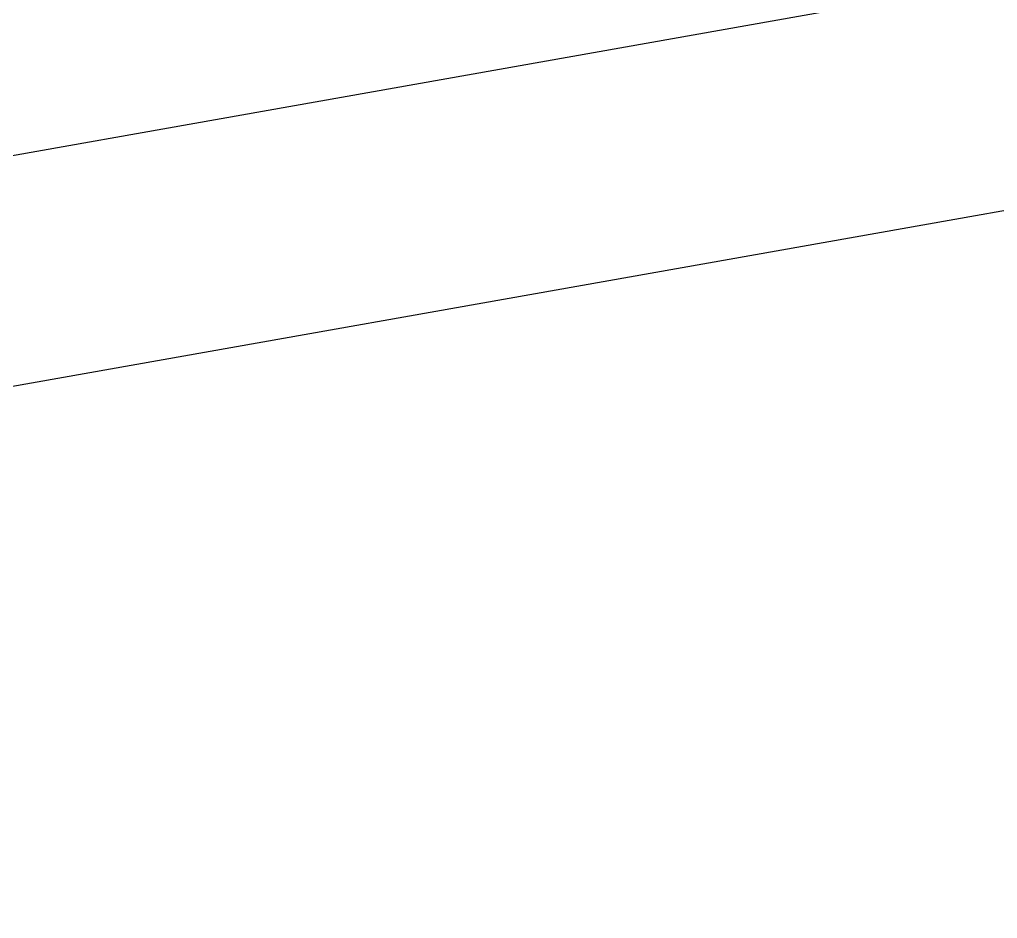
# Model space of a CAD drawing. Header units: millimetres. Extents: x 0 to 8967983, y -224399 to 13801.
# Drawn here: x 71355.32 to 71361.1, y -193477.93 to -193472.62 of the extents above; entities that cross this region are included whole.
import ezdxf

# ---------------------------------------------------------------- set-up
doc = ezdxf.new("R2010")
doc.units = ezdxf.units.MM
doc.header["$LTSCALE"] = 10
doc.layers.add('Архитектура', color=251, linetype='Continuous')

msp = doc.modelspace()

# ---------------------------------------------------------------- linework, layer by layer
at = {"layer": 'Архитектура', "lineweight": 25, "transparency": 33554684}
for points in [[(71339.1913, -193462.2801), (71341.5531, -193475.6058), (71343.2703, -193476.9112), (71403.3953, -193466.2548)], [(71339.1913, -193462.2801), (71341.5531, -193475.6058), (71343.2703, -193476.9112), (71403.3953, -193466.2548)], [(71339.1913, -193462.2801), (71341.5531, -193475.6058), (71343.2703, -193476.9112), (71403.3953, -193466.2548)], [(71339.1913, -193462.2801), (71341.5531, -193475.6058), (71343.2703, -193476.9112), (71403.3953, -193466.2548)], [(71339.1913, -193462.2801), (71341.5531, -193475.6058), (71343.2703, -193476.9112), (71403.3953, -193466.2548)], [(71339.1913, -193462.2801), (71341.5531, -193475.6058), (71343.2703, -193476.9112), (71403.3953, -193466.2548)], [(71339.1913, -193462.2801), (71341.5531, -193475.6058), (71343.2703, -193476.9112), (71403.3953, -193466.2548)], [(71339.1913, -193462.2801), (71341.5531, -193475.6058), (71343.2703, -193476.9112), (71403.3953, -193466.2548)], [(71339.1913, -193462.2801), (71341.5531, -193475.6058), (71343.2703, -193476.9112), (71403.3953, -193466.2548)], [(71339.1913, -193462.2801), (71341.5531, -193475.6058), (71343.2703, -193476.9112), (71403.3953, -193466.2548)], [(71339.1913, -193462.2801), (71341.5531, -193475.6058), (71343.2703, -193476.9112), (71403.3953, -193466.2548)], [(71339.1913, -193462.2801), (71341.5531, -193475.6058), (71343.2703, -193476.9112), (71403.3953, -193466.2548)], [(71339.1913, -193462.2801), (71341.5531, -193475.6058), (71343.2703, -193476.9112), (71403.3953, -193466.2548)], [(71339.1913, -193462.2801), (71341.5531, -193475.6058), (71343.2703, -193476.9112), (71403.3953, -193466.2548)], [(71339.1913, -193462.2801), (71341.5531, -193475.6058), (71343.2703, -193476.9112), (71403.3953, -193466.2548)], [(71339.1913, -193462.2801), (71341.5531, -193475.6058), (71343.2703, -193476.9112), (71403.3953, -193466.2548)], [(71339.1913, -193462.2801), (71341.5531, -193475.6058), (71343.2703, -193476.9112), (71403.3953, -193466.2548)], [(71339.1913, -193462.2801), (71341.5531, -193475.6058), (71343.2703, -193476.9112), (71403.3953, -193466.2548)], [(71339.1913, -193462.2801), (71341.5531, -193475.6058), (71343.2703, -193476.9112), (71403.3953, -193466.2548)], [(71339.1913, -193462.2801), (71341.5531, -193475.6058), (71343.2703, -193476.9112), (71403.3953, -193466.2548)], [(71339.1913, -193462.2801), (71341.5531, -193475.6058), (71343.2703, -193476.9112), (71403.3953, -193466.2548)], [(71339.1913, -193462.2801), (71341.5531, -193475.6058), (71343.2703, -193476.9112), (71403.3953, -193466.2548)], [(71339.1913, -193462.2801), (71341.5531, -193475.6058), (71343.2703, -193476.9112), (71403.3953, -193466.2548)], [(71339.1913, -193462.2801), (71341.5531, -193475.6058), (71343.2703, -193476.9112), (71403.3953, -193466.2548)], [(71339.1913, -193462.2801), (71341.5531, -193475.6058), (71343.2703, -193476.9112), (71403.3953, -193466.2548)], [(71339.1913, -193462.2801), (71341.5531, -193475.6058), (71343.2703, -193476.9112), (71403.3953, -193466.2548)], [(71339.1913, -193462.2801), (71341.5531, -193475.6058), (71343.2703, -193476.9112), (71403.3953, -193466.2548)], [(71339.1913, -193462.2801), (71341.5531, -193475.6058), (71343.2703, -193476.9112), (71403.3953, -193466.2548)], [(71339.1913, -193462.2801), (71341.5531, -193475.6058), (71343.2703, -193476.9112), (71403.3953, -193466.2548)], [(71339.1913, -193462.2801), (71341.5531, -193475.6058), (71343.2703, -193476.9112), (71403.3953, -193466.2548)], [(71339.1913, -193462.2801), (71341.5531, -193475.6058), (71343.2703, -193476.9112), (71403.3953, -193466.2548)], [(71339.1913, -193462.2801), (71341.5531, -193475.6058), (71343.2703, -193476.9112), (71403.3953, -193466.2548)], [(71339.1913, -193462.2801), (71341.5531, -193475.6058), (71343.2703, -193476.9112), (71403.3953, -193466.2548)], [(71339.1913, -193462.2801), (71341.5531, -193475.6058), (71343.2703, -193476.9112), (71403.3953, -193466.2548)], [(71339.1913, -193462.2801), (71341.5531, -193475.6058), (71343.2703, -193476.9112), (71403.3953, -193466.2548)], [(71339.1913, -193462.2801), (71341.5531, -193475.6058), (71343.2703, -193476.9112), (71403.3953, -193466.2548)], [(71339.1913, -193462.2801), (71341.5531, -193475.6058), (71343.2703, -193476.9112), (71403.3953, -193466.2548)], [(71339.1913, -193462.2801), (71341.5531, -193475.6058), (71343.2703, -193476.9112), (71403.3953, -193466.2548)], [(71339.1913, -193462.2801), (71341.5531, -193475.6058), (71343.2703, -193476.9112), (71403.3953, -193466.2548)], [(71339.1913, -193462.2801), (71341.5531, -193475.6058), (71343.2703, -193476.9112), (71403.3953, -193466.2548)], [(71339.1913, -193462.2801), (71341.5531, -193475.6058), (71343.2703, -193476.9112), (71403.3953, -193466.2548)], [(71339.1913, -193462.2801), (71341.5531, -193475.6058), (71343.2703, -193476.9112), (71403.3953, -193466.2548)], [(71339.1913, -193462.2801), (71341.5531, -193475.6058), (71343.2703, -193476.9112), (71403.3953, -193466.2548)], [(71339.1913, -193462.2801), (71341.5531, -193475.6058), (71343.2703, -193476.9112), (71403.3953, -193466.2548)], [(71339.1913, -193462.2801), (71341.5531, -193475.6058), (71343.2703, -193476.9112), (71403.3953, -193466.2548)], [(71339.1913, -193462.2801), (71341.5531, -193475.6058), (71343.2703, -193476.9112), (71403.3953, -193466.2548)], [(71339.1913, -193462.2801), (71341.5531, -193475.6058), (71343.2703, -193476.9112), (71403.3953, -193466.2548)], [(71339.1913, -193462.2801), (71341.5531, -193475.6058), (71343.2703, -193476.9112), (71403.3953, -193466.2548)], [(71339.1913, -193462.2801), (71341.5531, -193475.6058), (71343.2703, -193476.9112), (71403.3953, -193466.2548)], [(71339.1913, -193462.2801), (71341.5531, -193475.6058), (71343.2703, -193476.9112), (71403.3953, -193466.2548)], [(71339.1913, -193462.2801), (71341.5531, -193475.6058), (71343.2703, -193476.9112), (71403.3953, -193466.2548)], [(71339.1913, -193462.2801), (71341.5531, -193475.6058), (71343.2703, -193476.9112), (71403.3953, -193466.2548)], [(71339.1913, -193462.2801), (71341.5531, -193475.6058), (71343.2703, -193476.9112), (71403.3953, -193466.2548)], [(71339.1913, -193462.2801), (71341.5531, -193475.6058), (71343.2703, -193476.9112), (71403.3953, -193466.2548)], [(71339.1913, -193462.2801), (71341.5531, -193475.6058), (71343.2703, -193476.9112), (71403.3953, -193466.2548)], [(71339.1913, -193462.2801), (71341.5531, -193475.6058), (71343.2703, -193476.9112), (71403.3953, -193466.2548)], [(71339.1913, -193462.2801), (71341.5531, -193475.6058), (71343.2703, -193476.9112), (71403.3953, -193466.2548)], [(71339.1913, -193462.2801), (71341.5531, -193475.6058), (71343.2703, -193476.9112), (71403.3953, -193466.2548)], [(71339.1913, -193462.2801), (71341.5531, -193475.6058), (71343.2703, -193476.9112), (71403.3953, -193466.2548)], [(71339.1913, -193462.2801), (71341.5531, -193475.6058), (71343.2703, -193476.9112), (71403.3953, -193466.2548)], [(71339.1913, -193462.2801), (71341.5531, -193475.6058), (71343.2703, -193476.9112), (71403.3953, -193466.2548)], [(71339.1913, -193462.2801), (71341.5531, -193475.6058), (71343.2703, -193476.9112), (71403.3953, -193466.2548)], [(71339.1913, -193462.2801), (71341.5531, -193475.6058), (71343.2703, -193476.9112), (71403.3953, -193466.2548)], [(71339.1913, -193462.2801), (71341.5531, -193475.6058), (71343.2703, -193476.9112), (71403.3953, -193466.2548)], [(71339.1913, -193462.2801), (71341.5531, -193475.6058), (71343.2703, -193476.9112), (71403.3953, -193466.2548)], [(71339.1913, -193462.2801), (71341.5531, -193475.6058), (71343.2703, -193476.9112), (71403.3953, -193466.2548)], [(71339.1913, -193462.2801), (71341.5531, -193475.6058), (71343.2703, -193476.9112), (71403.3953, -193466.2548)], [(71339.1913, -193462.2801), (71341.5531, -193475.6058), (71343.2703, -193476.9112), (71403.3953, -193466.2548)], [(71339.1913, -193462.2801), (71341.5531, -193475.6058), (71343.2703, -193476.9112), (71403.3953, -193466.2548)], [(71339.1913, -193462.2801), (71341.5531, -193475.6058), (71343.2703, -193476.9112), (71403.3953, -193466.2548)], [(71339.1913, -193462.2801), (71341.5531, -193475.6058), (71343.2703, -193476.9112), (71403.3953, -193466.2548)], [(71339.1913, -193462.2801), (71341.5531, -193475.6058), (71343.2703, -193476.9112), (71403.3953, -193466.2548)], [(71339.1913, -193462.2801), (71341.5531, -193475.6058), (71343.2703, -193476.9112), (71403.3953, -193466.2548)], [(71339.1913, -193462.2801), (71341.5531, -193475.6058), (71343.2703, -193476.9112), (71403.3953, -193466.2548)], [(71339.1913, -193462.2801), (71341.5531, -193475.6058), (71343.2703, -193476.9112), (71403.3953, -193466.2548)], [(71339.1913, -193462.2801), (71341.5531, -193475.6058), (71343.2703, -193476.9112), (71403.3953, -193466.2548)], [(71339.1913, -193462.2801), (71341.5531, -193475.6058), (71343.2703, -193476.9112), (71403.3953, -193466.2548)], [(71339.1913, -193462.2801), (71341.5531, -193475.6058), (71343.2703, -193476.9112), (71403.3953, -193466.2548)], [(71339.1913, -193462.2801), (71341.5531, -193475.6058), (71343.2703, -193476.9112), (71403.3953, -193466.2548)], [(71339.1913, -193462.2801), (71341.5531, -193475.6058), (71343.2703, -193476.9112), (71403.3953, -193466.2548)], [(71339.1913, -193462.2801), (71341.5531, -193475.6058), (71343.2703, -193476.9112), (71403.3953, -193466.2548)], [(71339.1913, -193462.2801), (71341.5531, -193475.6058), (71343.2703, -193476.9112), (71403.3953, -193466.2548)], [(71339.1913, -193462.2801), (71341.5531, -193475.6058), (71343.2703, -193476.9112), (71403.3953, -193466.2548)], [(71339.1913, -193462.2801), (71341.5531, -193475.6058), (71343.2703, -193476.9112), (71403.3953, -193466.2548)], [(71339.1913, -193462.2801), (71341.5531, -193475.6058), (71343.2703, -193476.9112), (71403.3953, -193466.2548)], [(71339.1913, -193462.2801), (71341.5531, -193475.6058), (71343.2703, -193476.9112), (71403.3953, -193466.2548)], [(71339.1913, -193462.2801), (71341.5531, -193475.6058), (71343.2703, -193476.9112), (71403.3953, -193466.2548)], [(71339.1913, -193462.2801), (71341.5531, -193475.6058), (71343.2703, -193476.9112), (71403.3953, -193466.2548)], [(71339.1913, -193462.2801), (71341.5531, -193475.6058), (71343.2703, -193476.9112), (71403.3953, -193466.2548)], [(71339.1913, -193462.2801), (71341.5531, -193475.6058), (71343.2703, -193476.9112), (71403.3953, -193466.2548)], [(71339.1913, -193462.2801), (71341.5531, -193475.6058), (71343.2703, -193476.9112), (71403.3953, -193466.2548)], [(71339.1913, -193462.2801), (71341.5531, -193475.6058), (71343.2703, -193476.9112), (71403.3953, -193466.2548)], [(71339.1913, -193462.2801), (71341.5531, -193475.6058), (71343.2703, -193476.9112), (71403.3953, -193466.2548)], [(71339.1913, -193462.2801), (71341.5531, -193475.6058), (71343.2703, -193476.9112), (71403.3953, -193466.2548)], [(71339.1913, -193462.2801), (71341.5531, -193475.6058), (71343.2703, -193476.9112), (71403.3953, -193466.2548)], [(71339.1913, -193462.2801), (71341.5531, -193475.6058), (71343.2703, -193476.9112), (71403.3953, -193466.2548)], [(71339.1913, -193462.2801), (71341.5531, -193475.6058), (71343.2703, -193476.9112), (71403.3953, -193466.2548)], [(71339.1913, -193462.2801), (71341.5531, -193475.6058), (71343.2703, -193476.9112), (71403.3953, -193466.2548)], [(71339.1913, -193462.2801), (71341.5531, -193475.6058), (71343.2703, -193476.9112), (71403.3953, -193466.2548)], [(71339.1913, -193462.2801), (71341.5531, -193475.6058), (71343.2703, -193476.9112), (71403.3953, -193466.2548)], [(71339.1913, -193462.2801), (71341.5531, -193475.6058), (71343.2703, -193476.9112), (71403.3953, -193466.2548)], [(71339.1913, -193462.2801), (71341.5531, -193475.6058), (71343.2703, -193476.9112), (71403.3953, -193466.2548)], [(71339.1913, -193462.2801), (71341.5531, -193475.6058), (71343.2703, -193476.9112), (71403.3953, -193466.2548)], [(71339.1913, -193462.2801), (71341.5531, -193475.6058), (71343.2703, -193476.9112), (71403.3953, -193466.2548)], [(71339.1913, -193462.2801), (71341.5531, -193475.6058), (71343.2703, -193476.9112), (71403.3953, -193466.2548)], [(71339.1913, -193462.2801), (71341.5531, -193475.6058), (71343.2703, -193476.9112), (71403.3953, -193466.2548)], [(71339.1913, -193462.2801), (71341.5531, -193475.6058), (71343.2703, -193476.9112), (71403.3953, -193466.2548)], [(71339.1913, -193462.2801), (71341.5531, -193475.6058), (71343.2703, -193476.9112), (71403.3953, -193466.2548)], [(71339.1913, -193462.2801), (71341.5531, -193475.6058), (71343.2703, -193476.9112), (71403.3953, -193466.2548)], [(71339.1913, -193462.2801), (71341.5531, -193475.6058), (71343.2703, -193476.9112), (71403.3953, -193466.2548)], [(71339.1913, -193462.2801), (71341.5531, -193475.6058), (71343.2703, -193476.9112), (71403.3953, -193466.2548)], [(71339.1913, -193462.2801), (71341.5531, -193475.6058), (71343.2703, -193476.9112), (71403.3953, -193466.2548)], [(71339.1913, -193462.2801), (71341.5531, -193475.6058), (71343.2703, -193476.9112), (71403.3953, -193466.2548)], [(71339.1913, -193462.2801), (71341.5531, -193475.6058), (71343.2703, -193476.9112), (71403.3953, -193466.2548)], [(71339.1913, -193462.2801), (71341.5531, -193475.6058), (71343.2703, -193476.9112), (71403.3953, -193466.2548)], [(71339.1913, -193462.2801), (71341.5531, -193475.6058), (71343.2703, -193476.9112), (71403.3953, -193466.2548)], [(71339.1913, -193462.2801), (71341.5531, -193475.6058), (71343.2703, -193476.9112), (71403.3953, -193466.2548)], [(71339.1913, -193462.2801), (71341.5531, -193475.6058), (71343.2703, -193476.9112), (71403.3953, -193466.2548)], [(71339.1913, -193462.2801), (71341.5531, -193475.6058), (71343.2703, -193476.9112), (71403.3953, -193466.2548)], [(71339.1913, -193462.2801), (71341.5531, -193475.6058), (71343.2703, -193476.9112), (71403.3953, -193466.2548)], [(71339.1913, -193462.2801), (71341.5531, -193475.6058), (71343.2703, -193476.9112), (71403.3953, -193466.2548)], [(71339.1913, -193462.2801), (71341.5531, -193475.6058), (71343.2703, -193476.9112), (71403.3953, -193466.2548)], [(71339.1913, -193462.2801), (71341.5531, -193475.6058), (71343.2703, -193476.9112), (71403.3953, -193466.2548)], [(71339.1913, -193462.2801), (71341.5531, -193475.6058), (71343.2703, -193476.9112), (71403.3953, -193466.2548)], [(71339.1913, -193462.2801), (71341.5531, -193475.6058), (71343.2703, -193476.9112), (71403.3953, -193466.2548)], [(71339.1913, -193462.2801), (71341.5531, -193475.6058), (71343.2703, -193476.9112), (71403.3953, -193466.2548)], [(71339.1913, -193462.2801), (71341.5531, -193475.6058), (71343.2703, -193476.9112), (71403.3953, -193466.2548)], [(71339.1913, -193462.2801), (71341.5531, -193475.6058), (71343.2703, -193476.9112), (71403.3953, -193466.2548)], [(71339.1913, -193462.2801), (71341.5531, -193475.6058), (71343.2703, -193476.9112), (71403.3953, -193466.2548)], [(71339.1913, -193462.2801), (71341.5531, -193475.6058), (71343.2703, -193476.9112), (71403.3953, -193466.2548)], [(71339.1913, -193462.2801), (71341.5531, -193475.6058), (71343.2703, -193476.9112), (71403.3953, -193466.2548)], [(71339.1913, -193462.2801), (71341.5531, -193475.6058), (71343.2703, -193476.9112), (71403.3953, -193466.2548)], [(71339.1913, -193462.2801), (71341.5531, -193475.6058), (71343.2703, -193476.9112), (71403.3953, -193466.2548)], [(71339.1913, -193462.2801), (71341.5531, -193475.6058), (71343.2703, -193476.9112), (71403.3953, -193466.2548)], [(71339.1913, -193462.2801), (71341.5531, -193475.6058), (71343.2703, -193476.9112), (71403.3953, -193466.2548)], [(71339.1913, -193462.2801), (71341.5531, -193475.6058), (71343.2703, -193476.9112), (71403.3953, -193466.2548)], [(71339.1913, -193462.2801), (71341.5531, -193475.6058), (71343.2703, -193476.9112), (71403.3953, -193466.2548)], [(71339.1913, -193462.2801), (71341.5531, -193475.6058), (71343.2703, -193476.9112), (71403.3953, -193466.2548)], [(71339.1913, -193462.2801), (71341.5531, -193475.6058), (71343.2703, -193476.9112), (71403.3953, -193466.2548)], [(71339.1913, -193462.2801), (71341.5531, -193475.6058), (71343.2703, -193476.9112), (71403.3953, -193466.2548)], [(71339.1913, -193462.2801), (71341.5531, -193475.6058), (71343.2703, -193476.9112), (71403.3953, -193466.2548)], [(71339.1913, -193462.2801), (71341.5531, -193475.6058), (71343.2703, -193476.9112), (71403.3953, -193466.2548)], [(71339.1913, -193462.2801), (71341.5531, -193475.6058), (71343.2703, -193476.9112), (71403.3953, -193466.2548)], [(71339.1913, -193462.2801), (71341.5531, -193475.6058), (71343.2703, -193476.9112), (71403.3953, -193466.2548)], [(71339.1913, -193462.2801), (71341.5531, -193475.6058), (71343.2703, -193476.9112), (71403.3953, -193466.2548)], [(71339.1913, -193462.2801), (71341.5531, -193475.6058), (71343.2703, -193476.9112), (71403.3953, -193466.2548)], [(71339.1913, -193462.2801), (71341.5531, -193475.6058), (71343.2703, -193476.9112), (71403.3953, -193466.2548)], [(71339.1913, -193462.2801), (71341.5531, -193475.6058), (71343.2703, -193476.9112), (71403.3953, -193466.2548)], [(71339.1913, -193462.2801), (71341.5531, -193475.6058), (71343.2703, -193476.9112), (71403.3953, -193466.2548)], [(71339.1913, -193462.2801), (71341.5531, -193475.6058), (71343.2703, -193476.9112), (71403.3953, -193466.2548)], [(71339.1913, -193462.2801), (71341.5531, -193475.6058), (71343.2703, -193476.9112), (71403.3953, -193466.2548)], [(71339.1913, -193462.2801), (71341.5531, -193475.6058), (71343.2703, -193476.9112), (71403.3953, -193466.2548)], [(71339.1913, -193462.2801), (71341.5531, -193475.6058), (71343.2703, -193476.9112), (71403.3953, -193466.2548)], [(71339.1913, -193462.2801), (71341.5531, -193475.6058), (71343.2703, -193476.9112), (71403.3953, -193466.2548)], [(71339.1913, -193462.2801), (71341.5531, -193475.6058), (71343.2703, -193476.9112), (71403.3953, -193466.2548)], [(71339.1913, -193462.2801), (71341.5531, -193475.6058), (71343.2703, -193476.9112), (71403.3953, -193466.2548)], [(71339.1913, -193462.2801), (71341.5531, -193475.6058), (71343.2703, -193476.9112), (71403.3953, -193466.2548)], [(71339.1913, -193462.2801), (71341.5531, -193475.6058), (71343.2703, -193476.9112), (71403.3953, -193466.2548)], [(71339.1913, -193462.2801), (71341.5531, -193475.6058), (71343.2703, -193476.9112), (71403.3953, -193466.2548)], [(71339.1913, -193462.2801), (71341.5531, -193475.6058), (71343.2703, -193476.9112), (71403.3953, -193466.2548)], [(71339.1913, -193462.2801), (71341.5531, -193475.6058), (71343.2703, -193476.9112), (71403.3953, -193466.2548)], [(71339.1913, -193462.2801), (71341.5531, -193475.6058), (71343.2703, -193476.9112), (71403.3953, -193466.2548)], [(71339.1913, -193462.2801), (71341.5531, -193475.6058), (71343.2703, -193476.9112), (71403.3953, -193466.2548)], [(71339.1913, -193462.2801), (71341.5531, -193475.6058), (71343.2703, -193476.9112), (71403.3953, -193466.2548)], [(71339.1913, -193462.2801), (71341.5531, -193475.6058), (71343.2703, -193476.9112), (71403.3953, -193466.2548)], [(71339.1913, -193462.2801), (71341.5531, -193475.6058), (71343.2703, -193476.9112), (71403.3953, -193466.2548)], [(71339.1913, -193462.2801), (71341.5531, -193475.6058), (71343.2703, -193476.9112), (71403.3953, -193466.2548)], [(71339.1913, -193462.2801), (71341.5531, -193475.6058), (71343.2703, -193476.9112), (71403.3953, -193466.2548)], [(71339.1913, -193462.2801), (71341.5531, -193475.6058), (71343.2703, -193476.9112), (71403.3953, -193466.2548)], [(71339.1913, -193462.2801), (71341.5531, -193475.6058), (71343.2703, -193476.9112), (71403.3953, -193466.2548)], [(71339.1913, -193462.2801), (71341.5531, -193475.6058), (71343.2703, -193476.9112), (71403.3953, -193466.2548)], [(71339.1913, -193462.2801), (71341.5531, -193475.6058), (71343.2703, -193476.9112), (71403.3953, -193466.2548)], [(71339.1913, -193462.2801), (71341.5531, -193475.6058), (71343.2703, -193476.9112), (71403.3953, -193466.2548)], [(71339.1913, -193462.2801), (71341.5531, -193475.6058), (71343.2703, -193476.9112), (71403.3953, -193466.2548)], [(71339.1913, -193462.2801), (71341.5531, -193475.6058), (71343.2703, -193476.9112), (71403.3953, -193466.2548)], [(71339.1913, -193462.2801), (71341.5531, -193475.6058), (71343.2703, -193476.9112), (71403.3953, -193466.2548)], [(71339.1913, -193462.2801), (71341.5531, -193475.6058), (71343.2703, -193476.9112), (71403.3953, -193466.2548)], [(71339.1913, -193462.2801), (71341.5531, -193475.6058), (71343.2703, -193476.9112), (71403.3953, -193466.2548)], [(71339.1913, -193462.2801), (71341.5531, -193475.6058), (71343.2703, -193476.9112), (71403.3953, -193466.2548)], [(71403.0412, -193464.9555), (71343.1563, -193475.5693), (71342.8736, -193475.3718), (71342.6821, -193474.2914), (71342.8585, -193473.8886), (71345.2594, -193473.4631), (71345.457, -193473.1804), (71345.3293, -193472.4601)], [(71403.0412, -193464.9555), (71343.1563, -193475.5693), (71342.8736, -193475.3718), (71342.6821, -193474.2914), (71342.8585, -193473.8886), (71345.2594, -193473.4631), (71345.457, -193473.1804), (71345.3293, -193472.4601)], [(71403.0412, -193464.9555), (71343.1563, -193475.5693), (71342.8736, -193475.3718), (71342.6821, -193474.2914), (71342.8585, -193473.8886), (71345.2594, -193473.4631), (71345.457, -193473.1804), (71345.3293, -193472.4601)], [(71403.0412, -193464.9555), (71343.1563, -193475.5693), (71342.8736, -193475.3718), (71342.6821, -193474.2914), (71342.8585, -193473.8886), (71345.2594, -193473.4631), (71345.457, -193473.1804), (71345.3293, -193472.4601)], [(71403.0412, -193464.9555), (71343.1563, -193475.5693), (71342.8736, -193475.3718), (71342.6821, -193474.2914), (71342.8585, -193473.8886), (71345.2594, -193473.4631), (71345.457, -193473.1804), (71345.3293, -193472.4601)], [(71403.0412, -193464.9555), (71343.1563, -193475.5693), (71342.8736, -193475.3718), (71342.6821, -193474.2914), (71342.8585, -193473.8886), (71345.2594, -193473.4631), (71345.457, -193473.1804), (71345.3293, -193472.4601)], [(71403.0412, -193464.9555), (71343.1563, -193475.5693), (71342.8736, -193475.3718), (71342.6821, -193474.2914), (71342.8585, -193473.8886), (71345.2594, -193473.4631), (71345.457, -193473.1804), (71345.3293, -193472.4601)], [(71403.0412, -193464.9555), (71343.1563, -193475.5693), (71342.8736, -193475.3718), (71342.6821, -193474.2914), (71342.8585, -193473.8886), (71345.2594, -193473.4631), (71345.457, -193473.1804), (71345.3293, -193472.4601)], [(71403.0412, -193464.9555), (71343.1563, -193475.5693), (71342.8736, -193475.3718), (71342.6821, -193474.2914), (71342.8585, -193473.8886), (71345.2594, -193473.4631), (71345.457, -193473.1804), (71345.3293, -193472.4601)], [(71403.0412, -193464.9555), (71343.1563, -193475.5693), (71342.8736, -193475.3718), (71342.6821, -193474.2914), (71342.8585, -193473.8886), (71345.2594, -193473.4631), (71345.457, -193473.1804), (71345.3293, -193472.4601)], [(71403.0412, -193464.9555), (71343.1563, -193475.5693), (71342.8736, -193475.3718), (71342.6821, -193474.2914), (71342.8585, -193473.8886), (71345.2594, -193473.4631), (71345.457, -193473.1804), (71345.3293, -193472.4601)], [(71403.0412, -193464.9555), (71343.1563, -193475.5693), (71342.8736, -193475.3718), (71342.6821, -193474.2914), (71342.8585, -193473.8886), (71345.2594, -193473.4631), (71345.457, -193473.1804), (71345.3293, -193472.4601)], [(71403.0412, -193464.9555), (71343.1563, -193475.5693), (71342.8736, -193475.3718), (71342.6821, -193474.2914), (71342.8585, -193473.8886), (71345.2594, -193473.4631), (71345.457, -193473.1804), (71345.3293, -193472.4601)], [(71403.0412, -193464.9555), (71343.1563, -193475.5693), (71342.8736, -193475.3718), (71342.6821, -193474.2914), (71342.8585, -193473.8886), (71345.2594, -193473.4631), (71345.457, -193473.1804), (71345.3293, -193472.4601)], [(71403.0412, -193464.9555), (71343.1563, -193475.5693), (71342.8736, -193475.3718), (71342.6821, -193474.2914), (71342.8585, -193473.8886), (71345.2594, -193473.4631), (71345.457, -193473.1804), (71345.3293, -193472.4601)], [(71403.0412, -193464.9555), (71343.1563, -193475.5693), (71342.8736, -193475.3718), (71342.6821, -193474.2914), (71342.8585, -193473.8886), (71345.2594, -193473.4631), (71345.457, -193473.1804), (71345.3293, -193472.4601)], [(71403.0412, -193464.9555), (71343.1563, -193475.5693), (71342.8736, -193475.3718), (71342.6821, -193474.2914), (71342.8585, -193473.8886), (71345.2594, -193473.4631), (71345.457, -193473.1804), (71345.3293, -193472.4601)], [(71403.0412, -193464.9555), (71343.1563, -193475.5693), (71342.8736, -193475.3718), (71342.6821, -193474.2914), (71342.8585, -193473.8886), (71345.2594, -193473.4631), (71345.457, -193473.1804), (71345.3293, -193472.4601)], [(71403.0412, -193464.9555), (71343.1563, -193475.5693), (71342.8736, -193475.3718), (71342.6821, -193474.2914), (71342.8585, -193473.8886), (71345.2594, -193473.4631), (71345.457, -193473.1804), (71345.3293, -193472.4601)], [(71403.0412, -193464.9555), (71343.1563, -193475.5693), (71342.8736, -193475.3718), (71342.6821, -193474.2914), (71342.8585, -193473.8886), (71345.2594, -193473.4631), (71345.457, -193473.1804), (71345.3293, -193472.4601)], [(71403.0412, -193464.9555), (71343.1563, -193475.5693), (71342.8736, -193475.3718), (71342.6821, -193474.2914), (71342.8585, -193473.8886), (71345.2594, -193473.4631), (71345.457, -193473.1804), (71345.3293, -193472.4601)], [(71403.0412, -193464.9555), (71343.1563, -193475.5693), (71342.8736, -193475.3718), (71342.6821, -193474.2914), (71342.8585, -193473.8886), (71345.2594, -193473.4631), (71345.457, -193473.1804), (71345.3293, -193472.4601)], [(71403.0412, -193464.9555), (71343.1563, -193475.5693), (71342.8736, -193475.3718), (71342.6821, -193474.2914), (71342.8585, -193473.8886), (71345.2594, -193473.4631), (71345.457, -193473.1804), (71345.3293, -193472.4601)], [(71403.0412, -193464.9555), (71343.1563, -193475.5693), (71342.8736, -193475.3718), (71342.6821, -193474.2914), (71342.8585, -193473.8886), (71345.2594, -193473.4631), (71345.457, -193473.1804), (71345.3293, -193472.4601)], [(71403.0412, -193464.9555), (71343.1563, -193475.5693), (71342.8736, -193475.3718), (71342.6821, -193474.2914), (71342.8585, -193473.8886), (71345.2594, -193473.4631), (71345.457, -193473.1804), (71345.3293, -193472.4601)], [(71403.0412, -193464.9555), (71343.1563, -193475.5693), (71342.8736, -193475.3718), (71342.6821, -193474.2914), (71342.8585, -193473.8886), (71345.2594, -193473.4631), (71345.457, -193473.1804), (71345.3293, -193472.4601)], [(71403.0412, -193464.9555), (71343.1563, -193475.5693), (71342.8736, -193475.3718), (71342.6821, -193474.2914), (71342.8585, -193473.8886), (71345.2594, -193473.4631), (71345.457, -193473.1804), (71345.3293, -193472.4601)], [(71403.0412, -193464.9555), (71343.1563, -193475.5693), (71342.8736, -193475.3718), (71342.6821, -193474.2914), (71342.8585, -193473.8886), (71345.2594, -193473.4631), (71345.457, -193473.1804), (71345.3293, -193472.4601)], [(71403.0412, -193464.9555), (71343.1563, -193475.5693), (71342.8736, -193475.3718), (71342.6821, -193474.2914), (71342.8585, -193473.8886), (71345.2594, -193473.4631), (71345.457, -193473.1804), (71345.3293, -193472.4601)], [(71403.0412, -193464.9555), (71343.1563, -193475.5693), (71342.8736, -193475.3718), (71342.6821, -193474.2914), (71342.8585, -193473.8886), (71345.2594, -193473.4631), (71345.457, -193473.1804), (71345.3293, -193472.4601)], [(71403.0412, -193464.9555), (71343.1563, -193475.5693), (71342.8736, -193475.3718), (71342.6821, -193474.2914), (71342.8585, -193473.8886), (71345.2594, -193473.4631), (71345.457, -193473.1804), (71345.3293, -193472.4601)], [(71403.0412, -193464.9555), (71343.1563, -193475.5693), (71342.8736, -193475.3718), (71342.6821, -193474.2914), (71342.8585, -193473.8886), (71345.2594, -193473.4631), (71345.457, -193473.1804), (71345.3293, -193472.4601)], [(71403.0412, -193464.9555), (71343.1563, -193475.5693), (71342.8736, -193475.3718), (71342.6821, -193474.2914), (71342.8585, -193473.8886), (71345.2594, -193473.4631), (71345.457, -193473.1804), (71345.3293, -193472.4601)], [(71403.0412, -193464.9555), (71343.1563, -193475.5693), (71342.8736, -193475.3718), (71342.6821, -193474.2914), (71342.8585, -193473.8886), (71345.2594, -193473.4631), (71345.457, -193473.1804), (71345.3293, -193472.4601)], [(71403.0412, -193464.9555), (71343.1563, -193475.5693), (71342.8736, -193475.3718), (71342.6821, -193474.2914), (71342.8585, -193473.8886), (71345.2594, -193473.4631), (71345.457, -193473.1804), (71345.3293, -193472.4601)], [(71403.0412, -193464.9555), (71343.1563, -193475.5693), (71342.8736, -193475.3718), (71342.6821, -193474.2914), (71342.8585, -193473.8886), (71345.2594, -193473.4631), (71345.457, -193473.1804), (71345.3293, -193472.4601)], [(71403.0412, -193464.9555), (71343.1563, -193475.5693), (71342.8736, -193475.3718), (71342.6821, -193474.2914), (71342.8585, -193473.8886), (71345.2594, -193473.4631), (71345.457, -193473.1804), (71345.3293, -193472.4601)], [(71403.0412, -193464.9555), (71343.1563, -193475.5693), (71342.8736, -193475.3718), (71342.6821, -193474.2914), (71342.8585, -193473.8886), (71345.2594, -193473.4631), (71345.457, -193473.1804), (71345.3293, -193472.4601)], [(71403.0412, -193464.9555), (71343.1563, -193475.5693), (71342.8736, -193475.3718), (71342.6821, -193474.2914), (71342.8585, -193473.8886), (71345.2594, -193473.4631), (71345.457, -193473.1804), (71345.3293, -193472.4601)], [(71403.0412, -193464.9555), (71343.1563, -193475.5693), (71342.8736, -193475.3718), (71342.6821, -193474.2914), (71342.8585, -193473.8886), (71345.2594, -193473.4631), (71345.457, -193473.1804), (71345.3293, -193472.4601)], [(71403.0412, -193464.9555), (71343.1563, -193475.5693), (71342.8736, -193475.3718), (71342.6821, -193474.2914), (71342.8585, -193473.8886), (71345.2594, -193473.4631), (71345.457, -193473.1804), (71345.3293, -193472.4601)], [(71403.0412, -193464.9555), (71343.1563, -193475.5693), (71342.8736, -193475.3718), (71342.6821, -193474.2914), (71342.8585, -193473.8886), (71345.2594, -193473.4631), (71345.457, -193473.1804), (71345.3293, -193472.4601)], [(71403.0412, -193464.9555), (71343.1563, -193475.5693), (71342.8736, -193475.3718), (71342.6821, -193474.2914), (71342.8585, -193473.8886), (71345.2594, -193473.4631), (71345.457, -193473.1804), (71345.3293, -193472.4601)], [(71403.0412, -193464.9555), (71343.1563, -193475.5693), (71342.8736, -193475.3718), (71342.6821, -193474.2914), (71342.8585, -193473.8886), (71345.2594, -193473.4631), (71345.457, -193473.1804), (71345.3293, -193472.4601)], [(71403.0412, -193464.9555), (71343.1563, -193475.5693), (71342.8736, -193475.3718), (71342.6821, -193474.2914), (71342.8585, -193473.8886), (71345.2594, -193473.4631), (71345.457, -193473.1804), (71345.3293, -193472.4601)], [(71403.0412, -193464.9555), (71343.1563, -193475.5693), (71342.8736, -193475.3718), (71342.6821, -193474.2914), (71342.8585, -193473.8886), (71345.2594, -193473.4631), (71345.457, -193473.1804), (71345.3293, -193472.4601)], [(71403.0412, -193464.9555), (71343.1563, -193475.5693), (71342.8736, -193475.3718), (71342.6821, -193474.2914), (71342.8585, -193473.8886), (71345.2594, -193473.4631), (71345.457, -193473.1804), (71345.3293, -193472.4601)], [(71403.0412, -193464.9555), (71343.1563, -193475.5693), (71342.8736, -193475.3718), (71342.6821, -193474.2914), (71342.8585, -193473.8886), (71345.2594, -193473.4631), (71345.457, -193473.1804), (71345.3293, -193472.4601)], [(71403.0412, -193464.9555), (71343.1563, -193475.5693), (71342.8736, -193475.3718), (71342.6821, -193474.2914), (71342.8585, -193473.8886), (71345.2594, -193473.4631), (71345.457, -193473.1804), (71345.3293, -193472.4601)], [(71403.0412, -193464.9555), (71343.1563, -193475.5693), (71342.8736, -193475.3718), (71342.6821, -193474.2914), (71342.8585, -193473.8886), (71345.2594, -193473.4631), (71345.457, -193473.1804), (71345.3293, -193472.4601)], [(71403.0412, -193464.9555), (71343.1563, -193475.5693), (71342.8736, -193475.3718), (71342.6821, -193474.2914), (71342.8585, -193473.8886), (71345.2594, -193473.4631), (71345.457, -193473.1804), (71345.3293, -193472.4601)], [(71403.0412, -193464.9555), (71343.1563, -193475.5693), (71342.8736, -193475.3718), (71342.6821, -193474.2914), (71342.8585, -193473.8886), (71345.2594, -193473.4631), (71345.457, -193473.1804), (71345.3293, -193472.4601)], [(71403.0412, -193464.9555), (71343.1563, -193475.5693), (71342.8736, -193475.3718), (71342.6821, -193474.2914), (71342.8585, -193473.8886), (71345.2594, -193473.4631), (71345.457, -193473.1804), (71345.3293, -193472.4601)], [(71403.0412, -193464.9555), (71343.1563, -193475.5693), (71342.8736, -193475.3718), (71342.6821, -193474.2914), (71342.8585, -193473.8886), (71345.2594, -193473.4631), (71345.457, -193473.1804), (71345.3293, -193472.4601)], [(71403.0412, -193464.9555), (71343.1563, -193475.5693), (71342.8736, -193475.3718), (71342.6821, -193474.2914), (71342.8585, -193473.8886), (71345.2594, -193473.4631), (71345.457, -193473.1804), (71345.3293, -193472.4601)], [(71403.0412, -193464.9555), (71343.1563, -193475.5693), (71342.8736, -193475.3718), (71342.6821, -193474.2914), (71342.8585, -193473.8886), (71345.2594, -193473.4631), (71345.457, -193473.1804), (71345.3293, -193472.4601)], [(71403.0412, -193464.9555), (71343.1563, -193475.5693), (71342.8736, -193475.3718), (71342.6821, -193474.2914), (71342.8585, -193473.8886), (71345.2594, -193473.4631), (71345.457, -193473.1804), (71345.3293, -193472.4601)], [(71403.0412, -193464.9555), (71343.1563, -193475.5693), (71342.8736, -193475.3718), (71342.6821, -193474.2914), (71342.8585, -193473.8886), (71345.2594, -193473.4631), (71345.457, -193473.1804), (71345.3293, -193472.4601)], [(71403.0412, -193464.9555), (71343.1563, -193475.5693), (71342.8736, -193475.3718), (71342.6821, -193474.2914), (71342.8585, -193473.8886), (71345.2594, -193473.4631), (71345.457, -193473.1804), (71345.3293, -193472.4601)], [(71403.0412, -193464.9555), (71343.1563, -193475.5693), (71342.8736, -193475.3718), (71342.6821, -193474.2914), (71342.8585, -193473.8886), (71345.2594, -193473.4631), (71345.457, -193473.1804), (71345.3293, -193472.4601)], [(71403.0412, -193464.9555), (71343.1563, -193475.5693), (71342.8736, -193475.3718), (71342.6821, -193474.2914), (71342.8585, -193473.8886), (71345.2594, -193473.4631), (71345.457, -193473.1804), (71345.3293, -193472.4601)], [(71403.0412, -193464.9555), (71343.1563, -193475.5693), (71342.8736, -193475.3718), (71342.6821, -193474.2914), (71342.8585, -193473.8886), (71345.2594, -193473.4631), (71345.457, -193473.1804), (71345.3293, -193472.4601)], [(71403.0412, -193464.9555), (71343.1563, -193475.5693), (71342.8736, -193475.3718), (71342.6821, -193474.2914), (71342.8585, -193473.8886), (71345.2594, -193473.4631), (71345.457, -193473.1804), (71345.3293, -193472.4601)], [(71403.0412, -193464.9555), (71343.1563, -193475.5693), (71342.8736, -193475.3718), (71342.6821, -193474.2914), (71342.8585, -193473.8886), (71345.2594, -193473.4631), (71345.457, -193473.1804), (71345.3293, -193472.4601)], [(71403.0412, -193464.9555), (71343.1563, -193475.5693), (71342.8736, -193475.3718), (71342.6821, -193474.2914), (71342.8585, -193473.8886), (71345.2594, -193473.4631), (71345.457, -193473.1804), (71345.3293, -193472.4601)], [(71403.0412, -193464.9555), (71343.1563, -193475.5693), (71342.8736, -193475.3718), (71342.6821, -193474.2914), (71342.8585, -193473.8886), (71345.2594, -193473.4631), (71345.457, -193473.1804), (71345.3293, -193472.4601)], [(71403.0412, -193464.9555), (71343.1563, -193475.5693), (71342.8736, -193475.3718), (71342.6821, -193474.2914), (71342.8585, -193473.8886), (71345.2594, -193473.4631), (71345.457, -193473.1804), (71345.3293, -193472.4601)], [(71403.0412, -193464.9555), (71343.1563, -193475.5693), (71342.8736, -193475.3718), (71342.6821, -193474.2914), (71342.8585, -193473.8886), (71345.2594, -193473.4631), (71345.457, -193473.1804), (71345.3293, -193472.4601)], [(71403.0412, -193464.9555), (71343.1563, -193475.5693), (71342.8736, -193475.3718), (71342.6821, -193474.2914), (71342.8585, -193473.8886), (71345.2594, -193473.4631), (71345.457, -193473.1804), (71345.3293, -193472.4601)], [(71403.0412, -193464.9555), (71343.1563, -193475.5693), (71342.8736, -193475.3718), (71342.6821, -193474.2914), (71342.8585, -193473.8886), (71345.2594, -193473.4631), (71345.457, -193473.1804), (71345.3293, -193472.4601)], [(71403.0412, -193464.9555), (71343.1563, -193475.5693), (71342.8736, -193475.3718), (71342.6821, -193474.2914), (71342.8585, -193473.8886), (71345.2594, -193473.4631), (71345.457, -193473.1804), (71345.3293, -193472.4601)], [(71403.0412, -193464.9555), (71343.1563, -193475.5693), (71342.8736, -193475.3718), (71342.6821, -193474.2914), (71342.8585, -193473.8886), (71345.2594, -193473.4631), (71345.457, -193473.1804), (71345.3293, -193472.4601)], [(71403.0412, -193464.9555), (71343.1563, -193475.5693), (71342.8736, -193475.3718), (71342.6821, -193474.2914), (71342.8585, -193473.8886), (71345.2594, -193473.4631), (71345.457, -193473.1804), (71345.3293, -193472.4601)], [(71403.0412, -193464.9555), (71343.1563, -193475.5693), (71342.8736, -193475.3718), (71342.6821, -193474.2914), (71342.8585, -193473.8886), (71345.2594, -193473.4631), (71345.457, -193473.1804), (71345.3293, -193472.4601)], [(71403.0412, -193464.9555), (71343.1563, -193475.5693), (71342.8736, -193475.3718), (71342.6821, -193474.2914), (71342.8585, -193473.8886), (71345.2594, -193473.4631), (71345.457, -193473.1804), (71345.3293, -193472.4601)], [(71403.0412, -193464.9555), (71343.1563, -193475.5693), (71342.8736, -193475.3718), (71342.6821, -193474.2914), (71342.8585, -193473.8886), (71345.2594, -193473.4631), (71345.457, -193473.1804), (71345.3293, -193472.4601)], [(71403.0412, -193464.9555), (71343.1563, -193475.5693), (71342.8736, -193475.3718), (71342.6821, -193474.2914), (71342.8585, -193473.8886), (71345.2594, -193473.4631), (71345.457, -193473.1804), (71345.3293, -193472.4601)], [(71403.0412, -193464.9555), (71343.1563, -193475.5693), (71342.8736, -193475.3718), (71342.6821, -193474.2914), (71342.8585, -193473.8886), (71345.2594, -193473.4631), (71345.457, -193473.1804), (71345.3293, -193472.4601)], [(71403.0412, -193464.9555), (71343.1563, -193475.5693), (71342.8736, -193475.3718), (71342.6821, -193474.2914), (71342.8585, -193473.8886), (71345.2594, -193473.4631), (71345.457, -193473.1804), (71345.3293, -193472.4601)], [(71403.0412, -193464.9555), (71343.1563, -193475.5693), (71342.8736, -193475.3718), (71342.6821, -193474.2914), (71342.8585, -193473.8886), (71345.2594, -193473.4631), (71345.457, -193473.1804), (71345.3293, -193472.4601)], [(71403.0412, -193464.9555), (71343.1563, -193475.5693), (71342.8736, -193475.3718), (71342.6821, -193474.2914), (71342.8585, -193473.8886), (71345.2594, -193473.4631), (71345.457, -193473.1804), (71345.3293, -193472.4601)], [(71403.0412, -193464.9555), (71343.1563, -193475.5693), (71342.8736, -193475.3718), (71342.6821, -193474.2914), (71342.8585, -193473.8886), (71345.2594, -193473.4631), (71345.457, -193473.1804), (71345.3293, -193472.4601)], [(71403.0412, -193464.9555), (71343.1563, -193475.5693), (71342.8736, -193475.3718), (71342.6821, -193474.2914), (71342.8585, -193473.8886), (71345.2594, -193473.4631), (71345.457, -193473.1804), (71345.3293, -193472.4601)], [(71403.0412, -193464.9555), (71343.1563, -193475.5693), (71342.8736, -193475.3718), (71342.6821, -193474.2914), (71342.8585, -193473.8886), (71345.2594, -193473.4631), (71345.457, -193473.1804), (71345.3293, -193472.4601)], [(71403.0412, -193464.9555), (71343.1563, -193475.5693), (71342.8736, -193475.3718), (71342.6821, -193474.2914), (71342.8585, -193473.8886), (71345.2594, -193473.4631), (71345.457, -193473.1804), (71345.3293, -193472.4601)], [(71403.0412, -193464.9555), (71343.1563, -193475.5693), (71342.8736, -193475.3718), (71342.6821, -193474.2914), (71342.8585, -193473.8886), (71345.2594, -193473.4631), (71345.457, -193473.1804), (71345.3293, -193472.4601)], [(71403.0412, -193464.9555), (71343.1563, -193475.5693), (71342.8736, -193475.3718), (71342.6821, -193474.2914), (71342.8585, -193473.8886), (71345.2594, -193473.4631), (71345.457, -193473.1804), (71345.3293, -193472.4601)], [(71403.0412, -193464.9555), (71343.1563, -193475.5693), (71342.8736, -193475.3718), (71342.6821, -193474.2914), (71342.8585, -193473.8886), (71345.2594, -193473.4631), (71345.457, -193473.1804), (71345.3293, -193472.4601)], [(71403.0412, -193464.9555), (71343.1563, -193475.5693), (71342.8736, -193475.3718), (71342.6821, -193474.2914), (71342.8585, -193473.8886), (71345.2594, -193473.4631), (71345.457, -193473.1804), (71345.3293, -193472.4601)], [(71403.0412, -193464.9555), (71343.1563, -193475.5693), (71342.8736, -193475.3718), (71342.6821, -193474.2914), (71342.8585, -193473.8886), (71345.2594, -193473.4631), (71345.457, -193473.1804), (71345.3293, -193472.4601)], [(71403.0412, -193464.9555), (71343.1563, -193475.5693), (71342.8736, -193475.3718), (71342.6821, -193474.2914), (71342.8585, -193473.8886), (71345.2594, -193473.4631), (71345.457, -193473.1804), (71345.3293, -193472.4601)], [(71403.0412, -193464.9555), (71343.1563, -193475.5693), (71342.8736, -193475.3718), (71342.6821, -193474.2914), (71342.8585, -193473.8886), (71345.2594, -193473.4631), (71345.457, -193473.1804), (71345.3293, -193472.4601)], [(71403.0412, -193464.9555), (71343.1563, -193475.5693), (71342.8736, -193475.3718), (71342.6821, -193474.2914), (71342.8585, -193473.8886), (71345.2594, -193473.4631), (71345.457, -193473.1804), (71345.3293, -193472.4601)], [(71403.0412, -193464.9555), (71343.1563, -193475.5693), (71342.8736, -193475.3718), (71342.6821, -193474.2914), (71342.8585, -193473.8886), (71345.2594, -193473.4631), (71345.457, -193473.1804), (71345.3293, -193472.4601)], [(71403.0412, -193464.9555), (71343.1563, -193475.5693), (71342.8736, -193475.3718), (71342.6821, -193474.2914), (71342.8585, -193473.8886), (71345.2594, -193473.4631), (71345.457, -193473.1804), (71345.3293, -193472.4601)], [(71403.0412, -193464.9555), (71343.1563, -193475.5693), (71342.8736, -193475.3718), (71342.6821, -193474.2914), (71342.8585, -193473.8886), (71345.2594, -193473.4631), (71345.457, -193473.1804), (71345.3293, -193472.4601)], [(71403.0412, -193464.9555), (71343.1563, -193475.5693), (71342.8736, -193475.3718), (71342.6821, -193474.2914), (71342.8585, -193473.8886), (71345.2594, -193473.4631), (71345.457, -193473.1804), (71345.3293, -193472.4601)], [(71403.0412, -193464.9555), (71343.1563, -193475.5693), (71342.8736, -193475.3718), (71342.6821, -193474.2914), (71342.8585, -193473.8886), (71345.2594, -193473.4631), (71345.457, -193473.1804), (71345.3293, -193472.4601)], [(71403.0412, -193464.9555), (71343.1563, -193475.5693), (71342.8736, -193475.3718), (71342.6821, -193474.2914), (71342.8585, -193473.8886), (71345.2594, -193473.4631), (71345.457, -193473.1804), (71345.3293, -193472.4601)], [(71403.0412, -193464.9555), (71343.1563, -193475.5693), (71342.8736, -193475.3718), (71342.6821, -193474.2914), (71342.8585, -193473.8886), (71345.2594, -193473.4631), (71345.457, -193473.1804), (71345.3293, -193472.4601)], [(71403.0412, -193464.9555), (71343.1563, -193475.5693), (71342.8736, -193475.3718), (71342.6821, -193474.2914), (71342.8585, -193473.8886), (71345.2594, -193473.4631), (71345.457, -193473.1804), (71345.3293, -193472.4601)], [(71403.0412, -193464.9555), (71343.1563, -193475.5693), (71342.8736, -193475.3718), (71342.6821, -193474.2914), (71342.8585, -193473.8886), (71345.2594, -193473.4631), (71345.457, -193473.1804), (71345.3293, -193472.4601)], [(71403.0412, -193464.9555), (71343.1563, -193475.5693), (71342.8736, -193475.3718), (71342.6821, -193474.2914), (71342.8585, -193473.8886), (71345.2594, -193473.4631), (71345.457, -193473.1804), (71345.3293, -193472.4601)], [(71403.0412, -193464.9555), (71343.1563, -193475.5693), (71342.8736, -193475.3718), (71342.6821, -193474.2914), (71342.8585, -193473.8886), (71345.2594, -193473.4631), (71345.457, -193473.1804), (71345.3293, -193472.4601)], [(71403.0412, -193464.9555), (71343.1563, -193475.5693), (71342.8736, -193475.3718), (71342.6821, -193474.2914), (71342.8585, -193473.8886), (71345.2594, -193473.4631), (71345.457, -193473.1804), (71345.3293, -193472.4601)], [(71403.0412, -193464.9555), (71343.1563, -193475.5693), (71342.8736, -193475.3718), (71342.6821, -193474.2914), (71342.8585, -193473.8886), (71345.2594, -193473.4631), (71345.457, -193473.1804), (71345.3293, -193472.4601)], [(71403.0412, -193464.9555), (71343.1563, -193475.5693), (71342.8736, -193475.3718), (71342.6821, -193474.2914), (71342.8585, -193473.8886), (71345.2594, -193473.4631), (71345.457, -193473.1804), (71345.3293, -193472.4601)], [(71403.0412, -193464.9555), (71343.1563, -193475.5693), (71342.8736, -193475.3718), (71342.6821, -193474.2914), (71342.8585, -193473.8886), (71345.2594, -193473.4631), (71345.457, -193473.1804), (71345.3293, -193472.4601)], [(71403.0412, -193464.9555), (71343.1563, -193475.5693), (71342.8736, -193475.3718), (71342.6821, -193474.2914), (71342.8585, -193473.8886), (71345.2594, -193473.4631), (71345.457, -193473.1804), (71345.3293, -193472.4601)], [(71403.0412, -193464.9555), (71343.1563, -193475.5693), (71342.8736, -193475.3718), (71342.6821, -193474.2914), (71342.8585, -193473.8886), (71345.2594, -193473.4631), (71345.457, -193473.1804), (71345.3293, -193472.4601)], [(71403.0412, -193464.9555), (71343.1563, -193475.5693), (71342.8736, -193475.3718), (71342.6821, -193474.2914), (71342.8585, -193473.8886), (71345.2594, -193473.4631), (71345.457, -193473.1804), (71345.3293, -193472.4601)], [(71403.0412, -193464.9555), (71343.1563, -193475.5693), (71342.8736, -193475.3718), (71342.6821, -193474.2914), (71342.8585, -193473.8886), (71345.2594, -193473.4631), (71345.457, -193473.1804), (71345.3293, -193472.4601)], [(71403.0412, -193464.9555), (71343.1563, -193475.5693), (71342.8736, -193475.3718), (71342.6821, -193474.2914), (71342.8585, -193473.8886), (71345.2594, -193473.4631), (71345.457, -193473.1804), (71345.3293, -193472.4601)], [(71403.0412, -193464.9555), (71343.1563, -193475.5693), (71342.8736, -193475.3718), (71342.6821, -193474.2914), (71342.8585, -193473.8886), (71345.2594, -193473.4631), (71345.457, -193473.1804), (71345.3293, -193472.4601)], [(71403.0412, -193464.9555), (71343.1563, -193475.5693), (71342.8736, -193475.3718), (71342.6821, -193474.2914), (71342.8585, -193473.8886), (71345.2594, -193473.4631), (71345.457, -193473.1804), (71345.3293, -193472.4601)], [(71403.0412, -193464.9555), (71343.1563, -193475.5693), (71342.8736, -193475.3718), (71342.6821, -193474.2914), (71342.8585, -193473.8886), (71345.2594, -193473.4631), (71345.457, -193473.1804), (71345.3293, -193472.4601)], [(71403.0412, -193464.9555), (71343.1563, -193475.5693), (71342.8736, -193475.3718), (71342.6821, -193474.2914), (71342.8585, -193473.8886), (71345.2594, -193473.4631), (71345.457, -193473.1804), (71345.3293, -193472.4601)], [(71403.0412, -193464.9555), (71343.1563, -193475.5693), (71342.8736, -193475.3718), (71342.6821, -193474.2914), (71342.8585, -193473.8886), (71345.2594, -193473.4631), (71345.457, -193473.1804), (71345.3293, -193472.4601)], [(71403.0412, -193464.9555), (71343.1563, -193475.5693), (71342.8736, -193475.3718), (71342.6821, -193474.2914), (71342.8585, -193473.8886), (71345.2594, -193473.4631), (71345.457, -193473.1804), (71345.3293, -193472.4601)], [(71403.0412, -193464.9555), (71343.1563, -193475.5693), (71342.8736, -193475.3718), (71342.6821, -193474.2914), (71342.8585, -193473.8886), (71345.2594, -193473.4631), (71345.457, -193473.1804), (71345.3293, -193472.4601)], [(71403.0412, -193464.9555), (71343.1563, -193475.5693), (71342.8736, -193475.3718), (71342.6821, -193474.2914), (71342.8585, -193473.8886), (71345.2594, -193473.4631), (71345.457, -193473.1804), (71345.3293, -193472.4601)], [(71403.0412, -193464.9555), (71343.1563, -193475.5693), (71342.8736, -193475.3718), (71342.6821, -193474.2914), (71342.8585, -193473.8886), (71345.2594, -193473.4631), (71345.457, -193473.1804), (71345.3293, -193472.4601)], [(71403.0412, -193464.9555), (71343.1563, -193475.5693), (71342.8736, -193475.3718), (71342.6821, -193474.2914), (71342.8585, -193473.8886), (71345.2594, -193473.4631), (71345.457, -193473.1804), (71345.3293, -193472.4601)], [(71403.0412, -193464.9555), (71343.1563, -193475.5693), (71342.8736, -193475.3718), (71342.6821, -193474.2914), (71342.8585, -193473.8886), (71345.2594, -193473.4631), (71345.457, -193473.1804), (71345.3293, -193472.4601)], [(71403.0412, -193464.9555), (71343.1563, -193475.5693), (71342.8736, -193475.3718), (71342.6821, -193474.2914), (71342.8585, -193473.8886), (71345.2594, -193473.4631), (71345.457, -193473.1804), (71345.3293, -193472.4601)], [(71403.0412, -193464.9555), (71343.1563, -193475.5693), (71342.8736, -193475.3718), (71342.6821, -193474.2914), (71342.8585, -193473.8886), (71345.2594, -193473.4631), (71345.457, -193473.1804), (71345.3293, -193472.4601)], [(71403.0412, -193464.9555), (71343.1563, -193475.5693), (71342.8736, -193475.3718), (71342.6821, -193474.2914), (71342.8585, -193473.8886), (71345.2594, -193473.4631), (71345.457, -193473.1804), (71345.3293, -193472.4601)], [(71403.0412, -193464.9555), (71343.1563, -193475.5693), (71342.8736, -193475.3718), (71342.6821, -193474.2914), (71342.8585, -193473.8886), (71345.2594, -193473.4631), (71345.457, -193473.1804), (71345.3293, -193472.4601)], [(71403.0412, -193464.9555), (71343.1563, -193475.5693), (71342.8736, -193475.3718), (71342.6821, -193474.2914), (71342.8585, -193473.8886), (71345.2594, -193473.4631), (71345.457, -193473.1804), (71345.3293, -193472.4601)], [(71403.0412, -193464.9555), (71343.1563, -193475.5693), (71342.8736, -193475.3718), (71342.6821, -193474.2914), (71342.8585, -193473.8886), (71345.2594, -193473.4631), (71345.457, -193473.1804), (71345.3293, -193472.4601)], [(71403.0412, -193464.9555), (71343.1563, -193475.5693), (71342.8736, -193475.3718), (71342.6821, -193474.2914), (71342.8585, -193473.8886), (71345.2594, -193473.4631), (71345.457, -193473.1804), (71345.3293, -193472.4601)], [(71403.0412, -193464.9555), (71343.1563, -193475.5693), (71342.8736, -193475.3718), (71342.6821, -193474.2914), (71342.8585, -193473.8886), (71345.2594, -193473.4631), (71345.457, -193473.1804), (71345.3293, -193472.4601)], [(71403.0412, -193464.9555), (71343.1563, -193475.5693), (71342.8736, -193475.3718), (71342.6821, -193474.2914), (71342.8585, -193473.8886), (71345.2594, -193473.4631), (71345.457, -193473.1804), (71345.3293, -193472.4601)], [(71403.0412, -193464.9555), (71343.1563, -193475.5693), (71342.8736, -193475.3718), (71342.6821, -193474.2914), (71342.8585, -193473.8886), (71345.2594, -193473.4631), (71345.457, -193473.1804), (71345.3293, -193472.4601)], [(71403.0412, -193464.9555), (71343.1563, -193475.5693), (71342.8736, -193475.3718), (71342.6821, -193474.2914), (71342.8585, -193473.8886), (71345.2594, -193473.4631), (71345.457, -193473.1804), (71345.3293, -193472.4601)], [(71403.0412, -193464.9555), (71343.1563, -193475.5693), (71342.8736, -193475.3718), (71342.6821, -193474.2914), (71342.8585, -193473.8886), (71345.2594, -193473.4631), (71345.457, -193473.1804), (71345.3293, -193472.4601)], [(71403.0412, -193464.9555), (71343.1563, -193475.5693), (71342.8736, -193475.3718), (71342.6821, -193474.2914), (71342.8585, -193473.8886), (71345.2594, -193473.4631), (71345.457, -193473.1804), (71345.3293, -193472.4601)], [(71403.0412, -193464.9555), (71343.1563, -193475.5693), (71342.8736, -193475.3718), (71342.6821, -193474.2914), (71342.8585, -193473.8886), (71345.2594, -193473.4631), (71345.457, -193473.1804), (71345.3293, -193472.4601)], [(71403.0412, -193464.9555), (71343.1563, -193475.5693), (71342.8736, -193475.3718), (71342.6821, -193474.2914), (71342.8585, -193473.8886), (71345.2594, -193473.4631), (71345.457, -193473.1804), (71345.3293, -193472.4601)], [(71403.0412, -193464.9555), (71343.1563, -193475.5693), (71342.8736, -193475.3718), (71342.6821, -193474.2914), (71342.8585, -193473.8886), (71345.2594, -193473.4631), (71345.457, -193473.1804), (71345.3293, -193472.4601)], [(71403.0412, -193464.9555), (71343.1563, -193475.5693), (71342.8736, -193475.3718), (71342.6821, -193474.2914), (71342.8585, -193473.8886), (71345.2594, -193473.4631), (71345.457, -193473.1804), (71345.3293, -193472.4601)], [(71403.0412, -193464.9555), (71343.1563, -193475.5693), (71342.8736, -193475.3718), (71342.6821, -193474.2914), (71342.8585, -193473.8886), (71345.2594, -193473.4631), (71345.457, -193473.1804), (71345.3293, -193472.4601)], [(71403.0412, -193464.9555), (71343.1563, -193475.5693), (71342.8736, -193475.3718), (71342.6821, -193474.2914), (71342.8585, -193473.8886), (71345.2594, -193473.4631), (71345.457, -193473.1804), (71345.3293, -193472.4601)], [(71403.0412, -193464.9555), (71343.1563, -193475.5693), (71342.8736, -193475.3718), (71342.6821, -193474.2914), (71342.8585, -193473.8886), (71345.2594, -193473.4631), (71345.457, -193473.1804), (71345.3293, -193472.4601)], [(71403.0412, -193464.9555), (71343.1563, -193475.5693), (71342.8736, -193475.3718), (71342.6821, -193474.2914), (71342.8585, -193473.8886), (71345.2594, -193473.4631), (71345.457, -193473.1804), (71345.3293, -193472.4601)], [(71403.0412, -193464.9555), (71343.1563, -193475.5693), (71342.8736, -193475.3718), (71342.6821, -193474.2914), (71342.8585, -193473.8886), (71345.2594, -193473.4631), (71345.457, -193473.1804), (71345.3293, -193472.4601)], [(71403.0412, -193464.9555), (71343.1563, -193475.5693), (71342.8736, -193475.3718), (71342.6821, -193474.2914), (71342.8585, -193473.8886), (71345.2594, -193473.4631), (71345.457, -193473.1804), (71345.3293, -193472.4601)], [(71403.0412, -193464.9555), (71343.1563, -193475.5693), (71342.8736, -193475.3718), (71342.6821, -193474.2914), (71342.8585, -193473.8886), (71345.2594, -193473.4631), (71345.457, -193473.1804), (71345.3293, -193472.4601)], [(71403.0412, -193464.9555), (71343.1563, -193475.5693), (71342.8736, -193475.3718), (71342.6821, -193474.2914), (71342.8585, -193473.8886), (71345.2594, -193473.4631), (71345.457, -193473.1804), (71345.3293, -193472.4601)], [(71403.0412, -193464.9555), (71343.1563, -193475.5693), (71342.8736, -193475.3718), (71342.6821, -193474.2914), (71342.8585, -193473.8886), (71345.2594, -193473.4631), (71345.457, -193473.1804), (71345.3293, -193472.4601)], [(71403.0412, -193464.9555), (71343.1563, -193475.5693), (71342.8736, -193475.3718), (71342.6821, -193474.2914), (71342.8585, -193473.8886), (71345.2594, -193473.4631), (71345.457, -193473.1804), (71345.3293, -193472.4601)], [(71403.0412, -193464.9555), (71343.1563, -193475.5693), (71342.8736, -193475.3718), (71342.6821, -193474.2914), (71342.8585, -193473.8886), (71345.2594, -193473.4631), (71345.457, -193473.1804), (71345.3293, -193472.4601)], [(71403.0412, -193464.9555), (71343.1563, -193475.5693), (71342.8736, -193475.3718), (71342.6821, -193474.2914), (71342.8585, -193473.8886), (71345.2594, -193473.4631), (71345.457, -193473.1804), (71345.3293, -193472.4601)], [(71403.0412, -193464.9555), (71343.1563, -193475.5693), (71342.8736, -193475.3718), (71342.6821, -193474.2914), (71342.8585, -193473.8886), (71345.2594, -193473.4631), (71345.457, -193473.1804), (71345.3293, -193472.4601)], [(71403.0412, -193464.9555), (71343.1563, -193475.5693), (71342.8736, -193475.3718), (71342.6821, -193474.2914), (71342.8585, -193473.8886), (71345.2594, -193473.4631), (71345.457, -193473.1804), (71345.3293, -193472.4601)], [(71403.0412, -193464.9555), (71343.1563, -193475.5693), (71342.8736, -193475.3718), (71342.6821, -193474.2914), (71342.8585, -193473.8886), (71345.2594, -193473.4631), (71345.457, -193473.1804), (71345.3293, -193472.4601)], [(71403.0412, -193464.9555), (71343.1563, -193475.5693), (71342.8736, -193475.3718), (71342.6821, -193474.2914), (71342.8585, -193473.8886), (71345.2594, -193473.4631), (71345.457, -193473.1804), (71345.3293, -193472.4601)], [(71403.0412, -193464.9555), (71343.1563, -193475.5693), (71342.8736, -193475.3718), (71342.6821, -193474.2914), (71342.8585, -193473.8886), (71345.2594, -193473.4631), (71345.457, -193473.1804), (71345.3293, -193472.4601)], [(71403.0412, -193464.9555), (71343.1563, -193475.5693), (71342.8736, -193475.3718), (71342.6821, -193474.2914), (71342.8585, -193473.8886), (71345.2594, -193473.4631), (71345.457, -193473.1804), (71345.3293, -193472.4601)], [(71403.0412, -193464.9555), (71343.1563, -193475.5693), (71342.8736, -193475.3718), (71342.6821, -193474.2914), (71342.8585, -193473.8886), (71345.2594, -193473.4631), (71345.457, -193473.1804), (71345.3293, -193472.4601)], [(71403.0412, -193464.9555), (71343.1563, -193475.5693), (71342.8736, -193475.3718), (71342.6821, -193474.2914), (71342.8585, -193473.8886), (71345.2594, -193473.4631), (71345.457, -193473.1804), (71345.3293, -193472.4601)], [(71403.0412, -193464.9555), (71343.1563, -193475.5693), (71342.8736, -193475.3718), (71342.6821, -193474.2914), (71342.8585, -193473.8886), (71345.2594, -193473.4631), (71345.457, -193473.1804), (71345.3293, -193472.4601)], [(71403.0412, -193464.9555), (71343.1563, -193475.5693), (71342.8736, -193475.3718), (71342.6821, -193474.2914), (71342.8585, -193473.8886), (71345.2594, -193473.4631), (71345.457, -193473.1804), (71345.3293, -193472.4601)], [(71403.0412, -193464.9555), (71343.1563, -193475.5693), (71342.8736, -193475.3718), (71342.6821, -193474.2914), (71342.8585, -193473.8886), (71345.2594, -193473.4631), (71345.457, -193473.1804), (71345.3293, -193472.4601)], [(71403.0412, -193464.9555), (71343.1563, -193475.5693), (71342.8736, -193475.3718), (71342.6821, -193474.2914), (71342.8585, -193473.8886), (71345.2594, -193473.4631), (71345.457, -193473.1804), (71345.3293, -193472.4601)], [(71403.0412, -193464.9555), (71343.1563, -193475.5693), (71342.8736, -193475.3718), (71342.6821, -193474.2914), (71342.8585, -193473.8886), (71345.2594, -193473.4631), (71345.457, -193473.1804), (71345.3293, -193472.4601)], [(71403.0412, -193464.9555), (71343.1563, -193475.5693), (71342.8736, -193475.3718), (71342.6821, -193474.2914), (71342.8585, -193473.8886), (71345.2594, -193473.4631), (71345.457, -193473.1804), (71345.3293, -193472.4601)], [(71403.0412, -193464.9555), (71343.1563, -193475.5693), (71342.8736, -193475.3718), (71342.6821, -193474.2914), (71342.8585, -193473.8886), (71345.2594, -193473.4631), (71345.457, -193473.1804), (71345.3293, -193472.4601)], [(71403.0412, -193464.9555), (71343.1563, -193475.5693), (71342.8736, -193475.3718), (71342.6821, -193474.2914), (71342.8585, -193473.8886), (71345.2594, -193473.4631), (71345.457, -193473.1804), (71345.3293, -193472.4601)], [(71403.0412, -193464.9555), (71343.1563, -193475.5693), (71342.8736, -193475.3718), (71342.6821, -193474.2914), (71342.8585, -193473.8886), (71345.2594, -193473.4631), (71345.457, -193473.1804), (71345.3293, -193472.4601)], [(71403.0412, -193464.9555), (71343.1563, -193475.5693), (71342.8736, -193475.3718), (71342.6821, -193474.2914), (71342.8585, -193473.8886), (71345.2594, -193473.4631), (71345.457, -193473.1804), (71345.3293, -193472.4601)], [(71403.0412, -193464.9555), (71343.1563, -193475.5693), (71342.8736, -193475.3718), (71342.6821, -193474.2914), (71342.8585, -193473.8886), (71345.2594, -193473.4631), (71345.457, -193473.1804), (71345.3293, -193472.4601)], [(71403.0412, -193464.9555), (71343.1563, -193475.5693), (71342.8736, -193475.3718), (71342.6821, -193474.2914), (71342.8585, -193473.8886), (71345.2594, -193473.4631), (71345.457, -193473.1804), (71345.3293, -193472.4601)], [(71403.0412, -193464.9555), (71343.1563, -193475.5693), (71342.8736, -193475.3718), (71342.6821, -193474.2914), (71342.8585, -193473.8886), (71345.2594, -193473.4631), (71345.457, -193473.1804), (71345.3293, -193472.4601)], [(71403.0412, -193464.9555), (71343.1563, -193475.5693), (71342.8736, -193475.3718), (71342.6821, -193474.2914), (71342.8585, -193473.8886), (71345.2594, -193473.4631), (71345.457, -193473.1804), (71345.3293, -193472.4601)], [(71403.0412, -193464.9555), (71343.1563, -193475.5693), (71342.8736, -193475.3718), (71342.6821, -193474.2914), (71342.8585, -193473.8886), (71345.2594, -193473.4631), (71345.457, -193473.1804), (71345.3293, -193472.4601)], [(71403.0412, -193464.9555), (71343.1563, -193475.5693), (71342.8736, -193475.3718), (71342.6821, -193474.2914), (71342.8585, -193473.8886), (71345.2594, -193473.4631), (71345.457, -193473.1804), (71345.3293, -193472.4601)], [(71403.0412, -193464.9555), (71343.1563, -193475.5693), (71342.8736, -193475.3718), (71342.6821, -193474.2914), (71342.8585, -193473.8886), (71345.2594, -193473.4631), (71345.457, -193473.1804), (71345.3293, -193472.4601)], [(71403.0412, -193464.9555), (71343.1563, -193475.5693), (71342.8736, -193475.3718), (71342.6821, -193474.2914), (71342.8585, -193473.8886), (71345.2594, -193473.4631), (71345.457, -193473.1804), (71345.3293, -193472.4601)]]:
    msp.add_lwpolyline(points, dxfattribs=at)
msp.add_arc((68711.0138, -184296.962), 9778.6546, 272.59254797, 356.63539137, dxfattribs=at)

doc.saveas('drawing.dxf')
